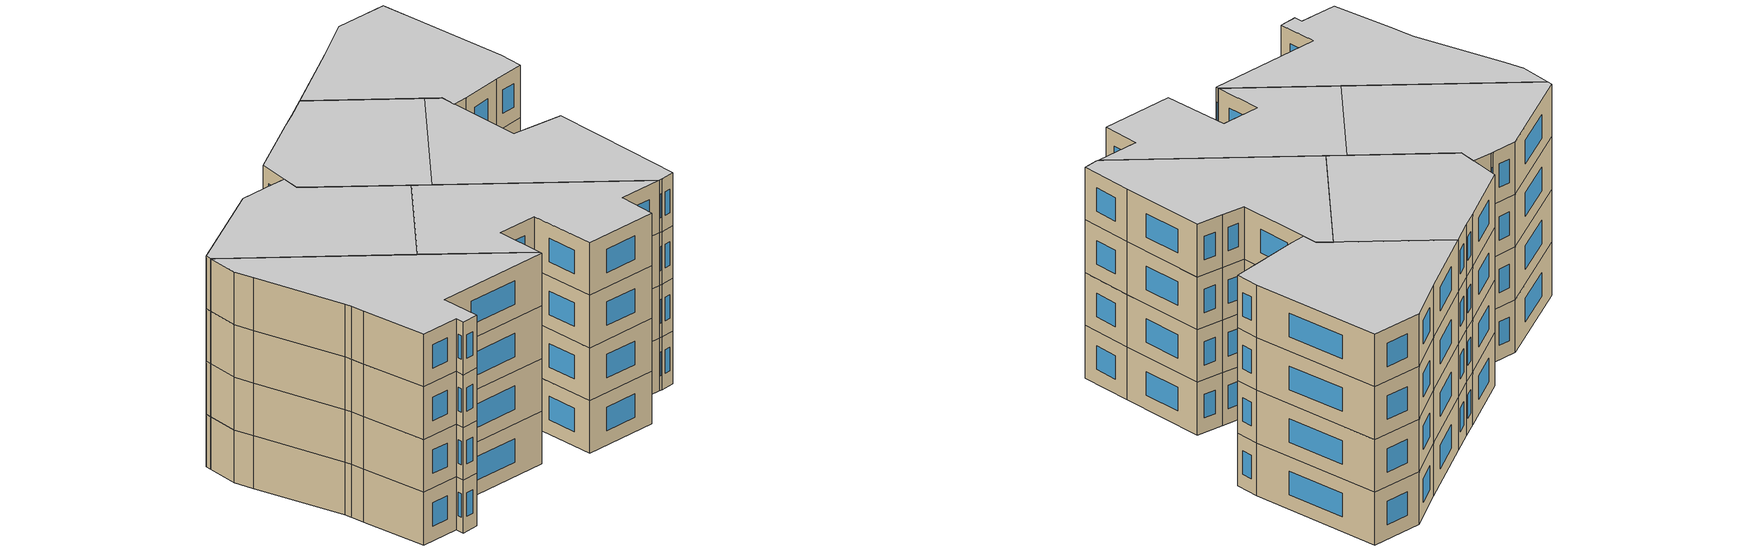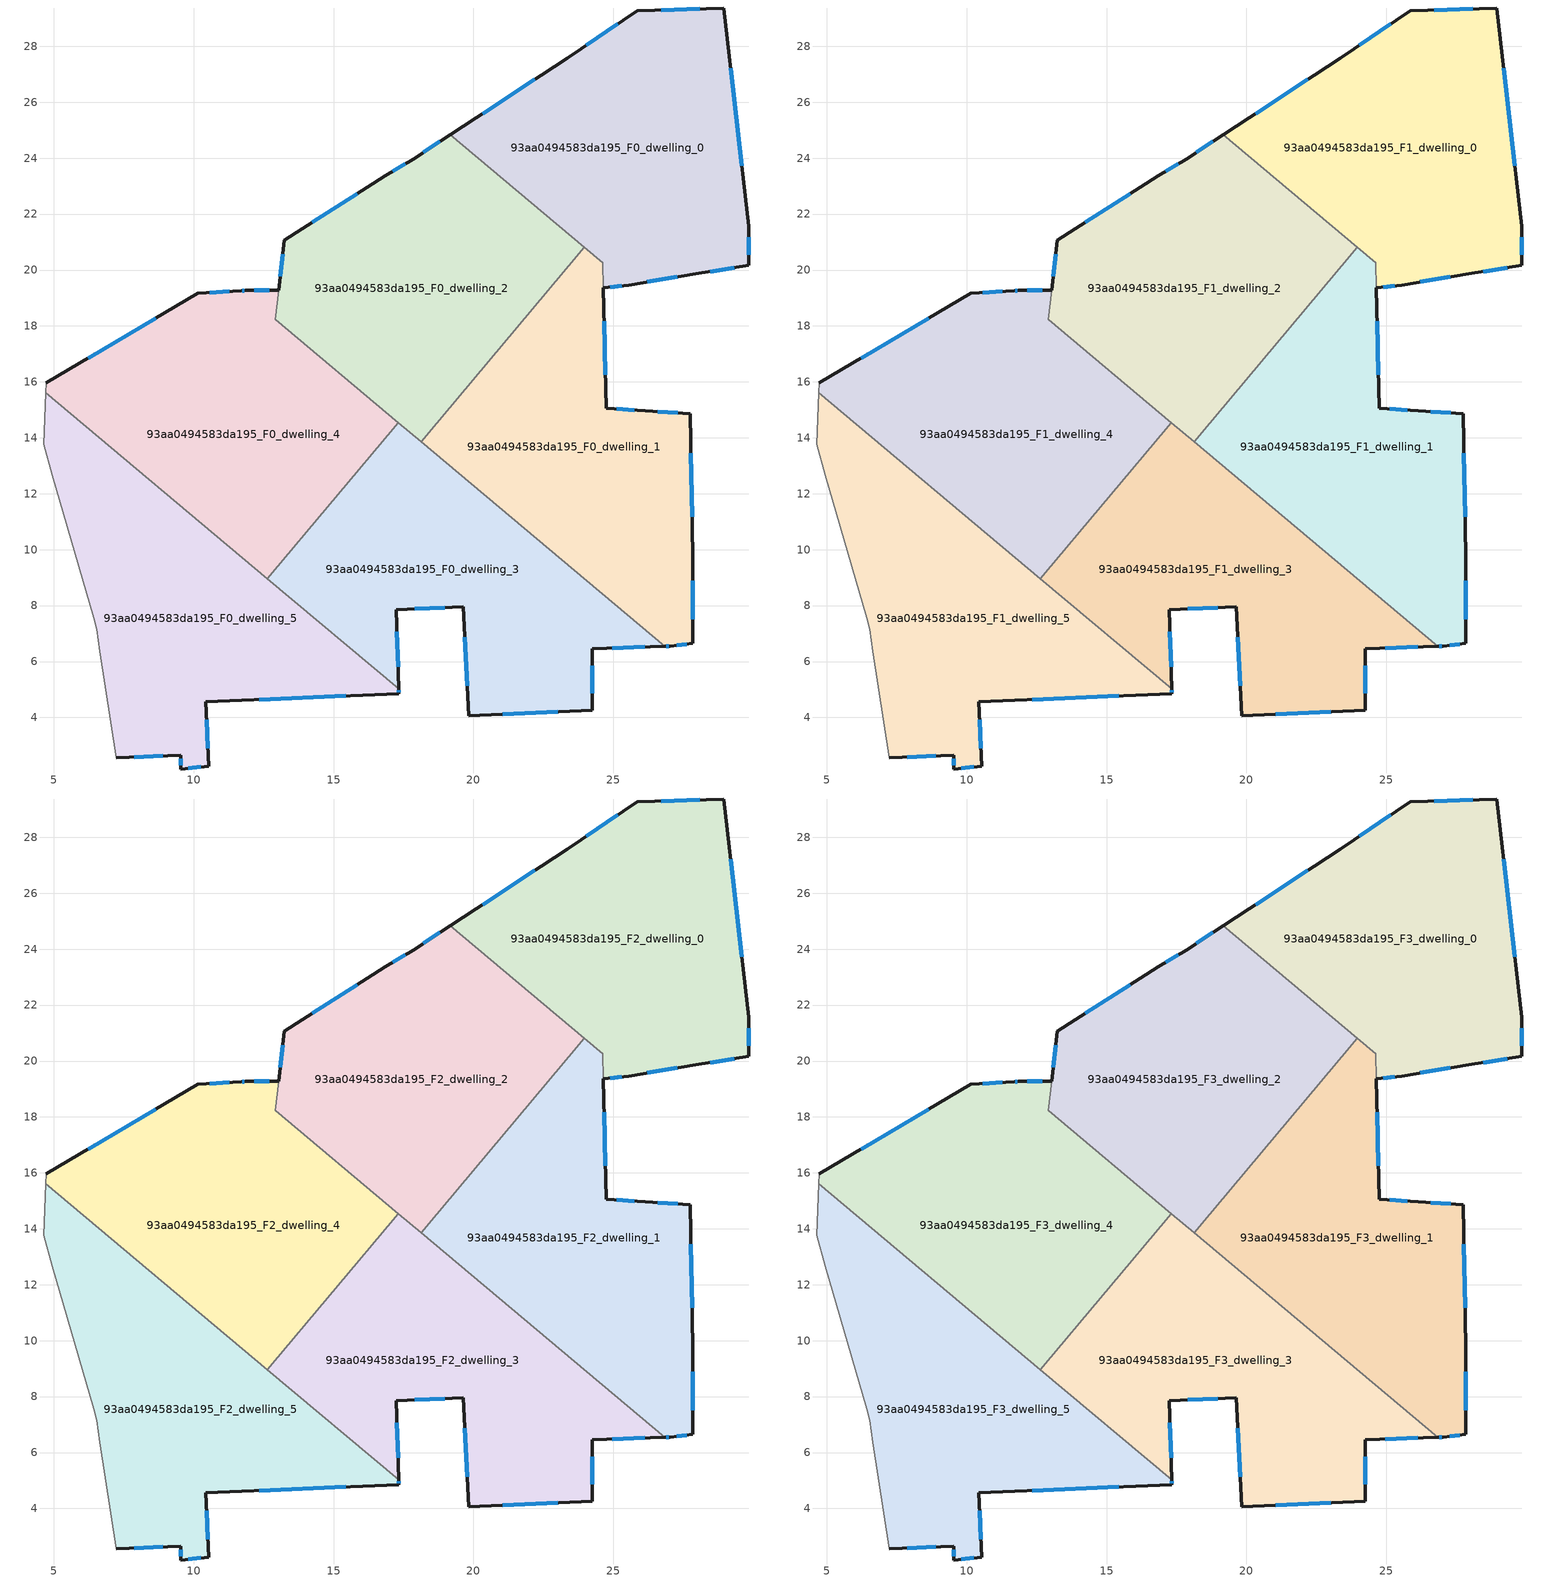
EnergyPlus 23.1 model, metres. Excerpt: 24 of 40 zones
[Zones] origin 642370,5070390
93aa0494583da195_F0_dwelling_0
 floor ground (EU_floor_Construction): 28.95,29.37 29.85,21.56 29.85,20.16 27.95,19.86 25.55,19.46 24.65,19.36 24.63,20.25 19.17,24.84 23.35,27.57 25.85,29.27 z0
 wall outside (EU_wall_Construction): 24.65,19.36 25.55,19.46 27.95,19.86 29.85,20.16 29.85,21.56 28.95,29.37 25.85,29.27 23.35,27.57 19.17,24.84 z0:3
 wall to 93aa0494583da195_F0_dwelling_1 (EU_wall_Construction): 24.63,20.25 24.65,19.36 / 23.97,20.81 24.62,20.26 z0:3
 wall to 93aa0494583da195_F0_dwelling_2 (EU_wall_Construction): 19.17,24.84 23.97,20.81 z0:3
 window (EU_Window_Construction): 22.19,26.81 20.32,25.59 / 25.16,28.8 24.04,28.04 / 28.09,29.34 26.71,29.3 / 29.6,23.72 29.2,27.21 / 29.85,20.55 29.85,21.18 / 28.48,19.95 29.32,20.08 / 26.21,19.57 27.28,19.75 / 24.9,19.39 25.3,19.44 z0.83:2.17
93aa0494583da195_F0_dwelling_1
 floor ground (EU_floor_Construction): 24.62,20.26 24.74,15.06 26.15,14.96 27.75,14.86 27.85,9.75 27.84,6.65 27.04,6.55 26.84,6.55 18.13,13.86 23.97,20.81 z0
 wall outside (EU_wall_Construction): 26.84,6.55 27.04,6.55 27.84,6.65 27.85,9.75 27.75,14.86 26.15,14.96 24.74,15.06 24.65,19.36 z0:3
 wall to 93aa0494583da195_F0_dwelling_2 (EU_wall_Construction): 23.97,20.81 18.13,13.86 z0:3
 wall to 93aa0494583da195_F0_dwelling_3 (EU_wall_Construction): 18.13,13.86 26.84,6.55 z0:3
 window (EU_Window_Construction): 27.82,11.17 27.77,13.45 / 27.84,7.51 27.85,8.9 / 27.27,6.58 27.62,6.62 / 26.9,6.55 26.99,6.55 / 25.76,14.99 25.13,15.03 / 27.3,14.89 26.59,14.93 / 24.72,16.25 24.67,18.17 z0.83:2.17
93aa0494583da195_F0_dwelling_2
 floor ground (EU_floor_Construction): 23.97,20.81 18.13,13.86 12.93,18.22 13.24,21.07 16.84,23.37 17.84,23.97 19.17,24.84 z0
 wall outside (EU_wall_Construction): 19.17,24.84 17.84,23.97 16.84,23.37 13.24,21.07 13.04,19.27 z0:3
 wall to 93aa0494583da195_F0_dwelling_4 (EU_wall_Construction): 13.04,19.27 12.92,18.23 / 12.93,18.22 17.32,14.54 z0:3
 wall to 93aa0494583da195_F0_dwelling_3 (EU_wall_Construction): 17.31,14.54 18.13,13.85 z0:3
 window (EU_Window_Construction): 13.18,20.57 13.09,19.77 / 15.84,22.73 14.24,21.7 / 17.57,23.8 17.12,23.53 / 18.8,24.6 18.21,24.21 z0.83:2.17
93aa0494583da195_F0_dwelling_3
 floor ground (EU_floor_Construction): 26.84,6.55 24.24,6.45 24.24,4.25 19.84,4.05 19.64,7.96 17.24,7.86 17.33,5.02 12.63,8.96 17.31,14.54 z0
 wall outside (EU_wall_Construction): 17.33,5.02 17.24,7.86 19.64,7.96 19.84,4.05 24.24,4.25 24.24,6.45 26.84,6.55 z0:3
 wall to 93aa0494583da195_F0_dwelling_4 (EU_wall_Construction): 17.31,14.54 12.63,8.96 z0:3
 wall to 93aa0494583da195_F0_dwelling_5 (EU_wall_Construction): 12.63,8.96 17.33,5.02 z0:3
 window (EU_Window_Construction): 24.24,4.86 24.24,5.84 / 21.06,4.11 23.02,4.2 / 19.69,6.88 19.78,5.13 / 17.9,7.88 18.97,7.93 / 17.31,5.8 17.26,7.07 / 24.96,6.48 26.12,6.52 z0.83:2.17
93aa0494583da195_F0_dwelling_4
 floor ground (EU_floor_Construction): 13.04,19.27 12.92,18.23 17.31,14.54 12.63,8.96 4.71,15.61 4.73,15.97 10.14,19.17 11.69,19.26 11.84,19.27 z0
 wall outside (EU_wall_Construction): 13.04,19.27 11.84,19.27 11.69,19.26 10.14,19.17 4.73,15.97 z0:3
 wall adiabatic (EU_wall_Construction): 4.73,15.97 4.71,15.61 z0:3
 wall to 93aa0494583da195_F0_dwelling_5 (EU_wall_Construction): 4.71,15.61 12.63,8.96 z0:3
 window (EU_Window_Construction): 12.71,19.27 12.17,19.27 / 8.64,18.28 6.23,16.85 / 11.26,19.23 10.57,19.19 / 11.8,19.26 11.73,19.26 z0.83:2.17
93aa0494583da195_F0_dwelling_5
 floor ground (EU_floor_Construction): 17.33,5.02 17.34,4.85 10.43,4.56 10.53,2.25 9.53,2.16 9.53,2.66 7.23,2.56 6.63,6.36 6.53,7.16 6.43,7.56 4.93,12.66 4.63,13.76 4.71,15.61 z0
 wall outside (EU_wall_Construction): 7.23,2.56 9.53,2.66 9.53,2.16 10.53,2.25 10.43,4.56 17.34,4.85 17.33,5.02 z0:3
 wall adiabatic (EU_wall_Construction): 4.71,15.61 4.63,13.76 4.93,12.66 6.43,7.56 6.53,7.16 6.63,6.36 7.23,2.56 z0:3
 window (EU_Window_Construction): 17.34,4.9 17.33,4.97 / 12.34,4.64 15.43,4.77 / 10.5,2.89 10.46,3.92 / 9.81,2.18 10.25,2.23 / 9.53,2.52 9.53,2.29 / 7.87,2.58 8.89,2.63 z0.83:2.17
93aa0494583da195_F1_dwelling_0
 floor to 93aa0494583da195_F0_dwelling_0 (EU_floor_Construction): 28.95,29.37 29.85,21.56 29.85,20.16 27.95,19.86 25.55,19.46 24.65,19.36 24.63,20.25 19.17,24.84 23.35,27.57 25.85,29.27 z3
 wall outside (EU_wall_Construction): 24.65,19.36 25.55,19.46 27.95,19.86 29.85,20.16 29.85,21.56 28.95,29.37 25.85,29.27 23.35,27.57 19.17,24.84 z3:6
 wall to 93aa0494583da195_F1_dwelling_1 (EU_wall_Construction): 24.63,20.25 24.65,19.36 / 23.97,20.81 24.62,20.26 z3:6
 wall to 93aa0494583da195_F1_dwelling_2 (EU_wall_Construction): 19.17,24.84 23.97,20.81 z3:6
 window (EU_Window_Construction): 22.19,26.81 20.32,25.59 / 25.16,28.8 24.04,28.04 / 28.09,29.34 26.71,29.3 / 29.6,23.72 29.2,27.21 / 29.85,20.55 29.85,21.18 / 28.48,19.95 29.32,20.08 / 26.21,19.57 27.28,19.75 / 24.9,19.39 25.3,19.44 z3.83:5.17
93aa0494583da195_F1_dwelling_1
 floor to 93aa0494583da195_F0_dwelling_1 (EU_floor_Construction): 24.62,20.26 24.74,15.06 26.15,14.96 27.75,14.86 27.85,9.75 27.84,6.65 27.04,6.55 26.84,6.55 18.13,13.86 23.97,20.81 z3
 wall outside (EU_wall_Construction): 26.84,6.55 27.04,6.55 27.84,6.65 27.85,9.75 27.75,14.86 26.15,14.96 24.74,15.06 24.65,19.36 z3:6
 wall to 93aa0494583da195_F1_dwelling_2 (EU_wall_Construction): 23.97,20.81 18.13,13.86 z3:6
 wall to 93aa0494583da195_F1_dwelling_3 (EU_wall_Construction): 18.13,13.86 26.84,6.55 z3:6
 window (EU_Window_Construction): 27.82,11.17 27.77,13.45 / 27.84,7.51 27.85,8.9 / 27.27,6.58 27.62,6.62 / 26.9,6.55 26.99,6.55 / 25.76,14.99 25.13,15.03 / 27.3,14.89 26.59,14.93 / 24.72,16.25 24.67,18.17 z3.83:5.17
93aa0494583da195_F1_dwelling_2
 floor to 93aa0494583da195_F0_dwelling_2 (EU_floor_Construction): 23.97,20.81 18.13,13.86 12.92,18.23 13.24,21.07 16.84,23.37 17.84,23.97 19.17,24.84 z3
 wall outside (EU_wall_Construction): 19.17,24.84 17.84,23.97 16.84,23.37 13.24,21.07 13.04,19.27 z3:6
 wall to 93aa0494583da195_F1_dwelling_4 (EU_wall_Construction): 13.04,19.27 12.92,18.23 / 12.93,18.22 17.32,14.54 z3:6
 wall to 93aa0494583da195_F1_dwelling_3 (EU_wall_Construction): 17.31,14.54 18.13,13.85 z3:6
 window (EU_Window_Construction): 13.18,20.57 13.09,19.77 / 15.84,22.73 14.24,21.7 / 17.57,23.8 17.12,23.53 / 18.8,24.6 18.21,24.21 z3.83:5.17
93aa0494583da195_F1_dwelling_3
 floor to 93aa0494583da195_F0_dwelling_3 (EU_floor_Construction): 26.84,6.55 24.24,6.45 24.24,4.25 19.84,4.05 19.64,7.96 17.24,7.86 17.33,5.02 12.63,8.96 17.31,14.54 z3
 wall outside (EU_wall_Construction): 17.33,5.02 17.24,7.86 19.64,7.96 19.84,4.05 24.24,4.25 24.24,6.45 26.84,6.55 z3:6
 wall to 93aa0494583da195_F1_dwelling_4 (EU_wall_Construction): 17.31,14.54 12.63,8.96 z3:6
 wall to 93aa0494583da195_F1_dwelling_5 (EU_wall_Construction): 12.63,8.96 17.33,5.02 z3:6
 window (EU_Window_Construction): 24.24,4.86 24.24,5.84 / 21.06,4.11 23.02,4.2 / 19.69,6.88 19.78,5.13 / 17.9,7.88 18.97,7.93 / 17.31,5.8 17.26,7.07 / 24.96,6.48 26.12,6.52 z3.83:5.17
93aa0494583da195_F1_dwelling_4
 floor to 93aa0494583da195_F0_dwelling_4 (EU_floor_Construction): 13.04,19.27 12.92,18.23 17.31,14.54 12.63,8.96 4.71,15.61 4.73,15.97 10.14,19.17 11.69,19.26 11.84,19.27 z3
 wall outside (EU_wall_Construction): 13.04,19.27 11.84,19.27 11.69,19.26 10.14,19.17 4.73,15.97 z3:6
 wall adiabatic (EU_wall_Construction): 4.73,15.97 4.71,15.61 z3:6
 wall to 93aa0494583da195_F1_dwelling_5 (EU_wall_Construction): 4.71,15.61 12.63,8.96 z3:6
 window (EU_Window_Construction): 12.71,19.27 12.17,19.27 / 8.64,18.28 6.23,16.85 / 11.26,19.23 10.57,19.19 / 11.8,19.26 11.73,19.26 z3.83:5.17
93aa0494583da195_F1_dwelling_5
 floor to 93aa0494583da195_F0_dwelling_5 (EU_floor_Construction): 17.33,5.02 17.34,4.85 10.43,4.56 10.53,2.25 9.53,2.16 9.53,2.66 7.23,2.56 6.63,6.36 6.53,7.16 6.43,7.56 4.93,12.66 4.63,13.76 4.71,15.61 z3
 wall outside (EU_wall_Construction): 7.23,2.56 9.53,2.66 9.53,2.16 10.53,2.25 10.43,4.56 17.34,4.85 17.33,5.02 z3:6
 wall adiabatic (EU_wall_Construction): 4.71,15.61 4.63,13.76 4.93,12.66 6.43,7.56 6.53,7.16 6.63,6.36 7.23,2.56 z3:6
 window (EU_Window_Construction): 17.34,4.9 17.33,4.97 / 12.34,4.64 15.43,4.77 / 10.5,2.89 10.46,3.92 / 9.81,2.18 10.25,2.23 / 9.53,2.52 9.53,2.29 / 7.87,2.58 8.89,2.63 z3.83:5.17
93aa0494583da195_F2_dwelling_0
 floor to 93aa0494583da195_F1_dwelling_0 (EU_floor_Construction): 28.95,29.37 29.85,21.56 29.85,20.16 27.95,19.86 25.55,19.46 24.65,19.36 24.63,20.25 19.17,24.84 23.35,27.57 25.85,29.27 z6
 wall outside (EU_wall_Construction): 24.65,19.36 25.55,19.46 27.95,19.86 29.85,20.16 29.85,21.56 28.95,29.37 25.85,29.27 23.35,27.57 19.17,24.84 z6:9
 wall to 93aa0494583da195_F2_dwelling_1 (EU_wall_Construction): 24.63,20.25 24.65,19.36 / 23.97,20.81 24.62,20.26 z6:9
 wall to 93aa0494583da195_F2_dwelling_2 (EU_wall_Construction): 19.17,24.84 23.97,20.81 z6:9
 window (EU_Window_Construction): 22.19,26.81 20.32,25.59 / 25.16,28.8 24.04,28.04 / 28.09,29.34 26.71,29.3 / 29.6,23.72 29.2,27.21 / 29.85,20.55 29.85,21.18 / 28.48,19.95 29.32,20.08 / 26.21,19.57 27.28,19.75 / 24.9,19.39 25.3,19.44 z6.83:8.17
93aa0494583da195_F2_dwelling_1
 floor to 93aa0494583da195_F1_dwelling_1 (EU_floor_Construction): 24.62,20.26 24.74,15.06 26.15,14.96 27.75,14.86 27.85,9.75 27.84,6.65 27.04,6.55 26.84,6.55 18.13,13.86 23.97,20.81 z6
 wall outside (EU_wall_Construction): 26.84,6.55 27.04,6.55 27.84,6.65 27.85,9.75 27.75,14.86 26.15,14.96 24.74,15.06 24.65,19.36 z6:9
 wall to 93aa0494583da195_F2_dwelling_2 (EU_wall_Construction): 23.97,20.81 18.13,13.86 z6:9
 wall to 93aa0494583da195_F2_dwelling_3 (EU_wall_Construction): 18.13,13.86 26.84,6.55 z6:9
 window (EU_Window_Construction): 27.82,11.17 27.77,13.45 / 27.84,7.51 27.85,8.9 / 27.27,6.58 27.62,6.62 / 26.9,6.55 26.99,6.55 / 25.76,14.99 25.13,15.03 / 27.3,14.89 26.59,14.93 / 24.72,16.25 24.67,18.17 z6.83:8.17
93aa0494583da195_F2_dwelling_2
 floor to 93aa0494583da195_F1_dwelling_2 (EU_floor_Construction): 23.97,20.81 18.13,13.86 12.92,18.23 13.24,21.07 16.84,23.37 17.84,23.97 19.17,24.84 z6
 wall outside (EU_wall_Construction): 19.17,24.84 17.84,23.97 16.84,23.37 13.24,21.07 13.04,19.27 z6:9
 wall to 93aa0494583da195_F2_dwelling_4 (EU_wall_Construction): 13.04,19.27 12.92,18.23 / 12.93,18.22 17.32,14.54 z6:9
 wall to 93aa0494583da195_F2_dwelling_3 (EU_wall_Construction): 17.31,14.54 18.13,13.85 z6:9
 window (EU_Window_Construction): 13.18,20.57 13.09,19.77 / 15.84,22.73 14.24,21.7 / 17.57,23.8 17.12,23.53 / 18.8,24.6 18.21,24.21 z6.83:8.17
93aa0494583da195_F2_dwelling_3
 floor to 93aa0494583da195_F1_dwelling_3 (EU_floor_Construction): 26.84,6.55 24.24,6.45 24.24,4.25 19.84,4.05 19.64,7.96 17.24,7.86 17.33,5.02 12.63,8.96 17.31,14.54 z6
 wall outside (EU_wall_Construction): 17.33,5.02 17.24,7.86 19.64,7.96 19.84,4.05 24.24,4.25 24.24,6.45 26.84,6.55 z6:9
 wall to 93aa0494583da195_F2_dwelling_4 (EU_wall_Construction): 17.31,14.54 12.63,8.96 z6:9
 wall to 93aa0494583da195_F2_dwelling_5 (EU_wall_Construction): 12.63,8.96 17.33,5.02 z6:9
 window (EU_Window_Construction): 24.24,4.86 24.24,5.84 / 21.06,4.11 23.02,4.2 / 19.69,6.88 19.78,5.13 / 17.9,7.88 18.97,7.93 / 17.31,5.8 17.26,7.07 / 24.96,6.48 26.12,6.52 z6.83:8.17
93aa0494583da195_F2_dwelling_4
 floor to 93aa0494583da195_F1_dwelling_4 (EU_floor_Construction): 13.04,19.27 12.92,18.23 17.31,14.54 12.63,8.96 4.71,15.61 4.73,15.97 10.14,19.17 11.69,19.26 11.84,19.27 z6
 wall outside (EU_wall_Construction): 13.04,19.27 11.84,19.27 11.69,19.26 10.14,19.17 4.73,15.97 z6:9
 wall adiabatic (EU_wall_Construction): 4.73,15.97 4.71,15.61 z6:9
 wall to 93aa0494583da195_F2_dwelling_5 (EU_wall_Construction): 4.71,15.61 12.63,8.96 z6:9
 window (EU_Window_Construction): 12.71,19.27 12.17,19.27 / 8.64,18.28 6.23,16.85 / 11.26,19.23 10.57,19.19 / 11.8,19.26 11.73,19.26 z6.83:8.17
93aa0494583da195_F2_dwelling_5
 floor to 93aa0494583da195_F1_dwelling_5 (EU_floor_Construction): 17.33,5.02 17.34,4.85 10.43,4.56 10.53,2.25 9.53,2.16 9.53,2.66 7.23,2.56 6.63,6.36 6.53,7.16 6.43,7.56 4.93,12.66 4.63,13.76 4.71,15.61 z6
 wall outside (EU_wall_Construction): 7.23,2.56 9.53,2.66 9.53,2.16 10.53,2.25 10.43,4.56 17.34,4.85 17.33,5.02 z6:9
 wall adiabatic (EU_wall_Construction): 4.71,15.61 4.63,13.76 4.93,12.66 6.43,7.56 6.53,7.16 6.63,6.36 7.23,2.56 z6:9
 window (EU_Window_Construction): 17.34,4.9 17.33,4.97 / 12.34,4.64 15.43,4.77 / 10.5,2.89 10.46,3.92 / 9.81,2.18 10.25,2.23 / 9.53,2.52 9.53,2.29 / 7.87,2.58 8.89,2.63 z6.83:8.17
93aa0494583da195_F3_dwelling_0
 floor to 93aa0494583da195_F2_dwelling_0 (EU_floor_Construction): 28.95,29.37 29.85,21.56 29.85,20.16 27.95,19.86 25.55,19.46 24.65,19.36 24.63,20.25 19.17,24.84 23.35,27.57 25.85,29.27 z9
 wall outside (EU_wall_Construction): 24.65,19.36 25.55,19.46 27.95,19.86 29.85,20.16 29.85,21.56 28.95,29.37 25.85,29.27 23.35,27.57 19.17,24.84 z9:12
 wall to 93aa0494583da195_F3_dwelling_1 (EU_wall_Construction): 24.63,20.25 24.65,19.36 / 23.97,20.81 24.62,20.26 z9:12
 wall to 93aa0494583da195_F3_dwelling_2 (EU_wall_Construction): 19.17,24.84 23.97,20.81 z9:12
 window (EU_Window_Construction): 22.19,26.81 20.32,25.59 / 25.16,28.8 24.04,28.04 / 28.09,29.34 26.71,29.3 / 29.6,23.72 29.2,27.21 / 29.85,20.55 29.85,21.18 / 28.48,19.95 29.32,20.08 / 26.21,19.57 27.28,19.75 / 24.9,19.39 25.3,19.44 z9.83:11.17
 ceiling to 93aa0494583da195_F4_dwelling_0 (EU_floor_Construction): 29.85,20.16 29.85,21.56 28.95,29.37 25.85,29.27 23.35,27.57 19.17,24.84 24.63,20.25 24.65,19.36 25.55,19.46 27.95,19.86 z12
93aa0494583da195_F3_dwelling_1
 floor to 93aa0494583da195_F2_dwelling_1 (EU_floor_Construction): 24.62,20.26 24.74,15.06 26.15,14.96 27.75,14.86 27.85,9.75 27.84,6.65 27.04,6.55 26.84,6.55 18.13,13.86 23.97,20.81 z9
 wall outside (EU_wall_Construction): 26.84,6.55 27.04,6.55 27.84,6.65 27.85,9.75 27.75,14.86 26.15,14.96 24.74,15.06 24.65,19.36 z9:12
 wall to 93aa0494583da195_F3_dwelling_2 (EU_wall_Construction): 23.97,20.81 18.13,13.86 z9:12
 wall to 93aa0494583da195_F3_dwelling_3 (EU_wall_Construction): 18.13,13.86 26.84,6.55 z9:12
 window (EU_Window_Construction): 27.82,11.17 27.77,13.45 / 27.84,7.51 27.85,8.9 / 27.27,6.58 27.62,6.62 / 26.9,6.55 26.99,6.55 / 25.76,14.99 25.13,15.03 / 27.3,14.89 26.59,14.93 / 24.72,16.25 24.67,18.17 z9.83:11.17
 ceiling to 93aa0494583da195_F4_dwelling_1 (EU_floor_Construction): 27.84,6.65 27.85,9.75 27.75,14.86 26.15,14.96 24.74,15.06 24.62,20.26 23.97,20.81 18.13,13.86 26.84,6.55 27.04,6.55 z12
93aa0494583da195_F3_dwelling_2
 floor to 93aa0494583da195_F2_dwelling_2 (EU_floor_Construction): 23.97,20.81 18.13,13.86 12.92,18.23 13.24,21.07 16.84,23.37 17.84,23.97 19.17,24.84 z9
 wall outside (EU_wall_Construction): 19.17,24.84 17.84,23.97 16.84,23.37 13.24,21.07 13.04,19.27 z9:12
 wall to 93aa0494583da195_F3_dwelling_4 (EU_wall_Construction): 13.04,19.27 12.92,18.23 / 12.93,18.22 17.32,14.54 z9:12
 wall to 93aa0494583da195_F3_dwelling_3 (EU_wall_Construction): 17.31,14.54 18.13,13.85 z9:12
 window (EU_Window_Construction): 13.18,20.57 13.09,19.77 / 15.84,22.73 14.24,21.7 / 17.57,23.8 17.12,23.53 / 18.8,24.6 18.21,24.21 z9.83:11.17
 ceiling to 93aa0494583da195_F4_dwelling_2 (EU_floor_Construction): 18.13,13.86 23.97,20.81 19.17,24.84 17.84,23.97 16.84,23.37 13.24,21.07 12.92,18.23 z12
93aa0494583da195_F3_dwelling_3
 floor to 93aa0494583da195_F2_dwelling_3 (EU_floor_Construction): 26.84,6.55 24.24,6.45 24.24,4.25 19.84,4.05 19.64,7.96 17.24,7.86 17.33,5.02 12.63,8.96 17.31,14.54 z9
 wall outside (EU_wall_Construction): 17.33,5.02 17.24,7.86 19.64,7.96 19.84,4.05 24.24,4.25 24.24,6.45 26.84,6.55 z9:12
 wall to 93aa0494583da195_F3_dwelling_4 (EU_wall_Construction): 17.31,14.54 12.63,8.96 z9:12
 wall to 93aa0494583da195_F3_dwelling_5 (EU_wall_Construction): 12.63,8.96 17.33,5.02 z9:12
 window (EU_Window_Construction): 24.24,4.86 24.24,5.84 / 21.06,4.11 23.02,4.2 / 19.69,6.88 19.78,5.13 / 17.9,7.88 18.97,7.93 / 17.31,5.8 17.26,7.07 / 24.96,6.48 26.12,6.52 z9.83:11.17
 ceiling to 93aa0494583da195_F4_dwelling_3 (EU_floor_Construction): 26.84,6.55 17.31,14.54 12.63,8.96 17.33,5.02 17.24,7.86 19.64,7.96 19.84,4.05 24.24,4.25 24.24,6.45 z12
93aa0494583da195_F3_dwelling_4
 floor to 93aa0494583da195_F2_dwelling_4 (EU_floor_Construction): 13.04,19.27 12.92,18.23 17.31,14.54 12.63,8.96 4.71,15.61 4.73,15.97 10.14,19.17 11.69,19.26 11.84,19.27 z9
 wall outside (EU_wall_Construction): 13.04,19.27 11.84,19.27 11.69,19.26 10.14,19.17 4.73,15.97 z9:12
 wall adiabatic (EU_wall_Construction): 4.73,15.97 4.71,15.61 z9:12
 wall to 93aa0494583da195_F3_dwelling_5 (EU_wall_Construction): 4.71,15.61 12.63,8.96 z9:12
 window (EU_Window_Construction): 12.71,19.27 12.17,19.27 / 8.64,18.28 6.23,16.85 / 11.26,19.23 10.57,19.19 / 11.8,19.26 11.73,19.26 z9.83:11.17
 ceiling to 93aa0494583da195_F4_dwelling_4 (EU_floor_Construction): 12.63,8.96 17.31,14.54 12.92,18.23 13.04,19.27 11.84,19.27 11.69,19.26 10.14,19.17 4.73,15.97 4.71,15.61 z12
93aa0494583da195_F3_dwelling_5
 floor to 93aa0494583da195_F2_dwelling_5 (EU_floor_Construction): 17.33,5.02 17.34,4.85 10.43,4.56 10.53,2.25 9.53,2.16 9.53,2.66 7.23,2.56 6.63,6.36 6.53,7.16 6.43,7.56 4.93,12.66 4.63,13.76 4.71,15.61 z9
 wall outside (EU_wall_Construction): 7.23,2.56 9.53,2.66 9.53,2.16 10.53,2.25 10.43,4.56 17.34,4.85 17.33,5.02 z9:12
 wall adiabatic (EU_wall_Construction): 4.71,15.61 4.63,13.76 4.93,12.66 6.43,7.56 6.53,7.16 6.63,6.36 7.23,2.56 z9:12
 window (EU_Window_Construction): 17.34,4.9 17.33,4.97 / 12.34,4.64 15.43,4.77 / 10.5,2.89 10.46,3.92 / 9.81,2.18 10.25,2.23 / 9.53,2.52 9.53,2.29 / 7.87,2.58 8.89,2.63 z9.83:11.17
 ceiling to 93aa0494583da195_F4_dwelling_5 (EU_floor_Construction): 17.34,4.85 17.33,5.02 4.71,15.61 4.63,13.76 4.93,12.66 6.43,7.56 6.53,7.16 6.63,6.36 7.23,2.56 9.53,2.66 9.53,2.16 10.53,2.25 10.43,4.56 z12
[Building]
EU S2 Campaign: North Axis=0; Terrain=City; Solar Distribution=FullExterior
[Site:Location]
Lyon-Bron: Latitude=45.75; Longitude=5; Time Zone=1; Elevation=198
[SizingPeriod:WeatherFileDays]
AnnualSizingPeriod: Begin Month=1; Begin Day of Month=1; End Month=12; End Day of Month=31; Day of Week for Start Day=Monday; Use Weather File Daylight Saving Period=No; Use Weather File Rain and Snow Indicators=No
[MATERIAL]
EU_InternalMass_Material: Roughness=MediumRough; Thickness=0.1; Conductivity=1; Density=1800; Specific Heat=900; Thermal Absorptance=0.9; Solar Absorptance=0.7; Visible Absorptance=0.7
[MATERIAL:NOMASS] Roughness=MediumRough; Thermal Absorptance=0.9; Solar Absorptance=0.7; Visible Absorptance=0.7
Name | Thermal Resistance
EU_wall_NoMass | 1.97775
EU_floor_NoMass | 1.84812
[WINDOWMATERIAL:SIMPLEGLAZINGSYSTEM]
EU_Window_SimpleGlazing: UFactor=3.27502; Solar Heat Gain Coefficient=0.76; Visible Transmittance=0.76
[CONSTRUCTION]
EU_wall_Construction: EU_wall_NoMass
EU_floor_Construction: EU_floor_NoMass
EU_Window_Construction: EU_Window_SimpleGlazing
EU_InternalMass_Construction: EU_InternalMass_Material
[ZONE] Type=1; Multiplier=1; Ceiling Height=autocalculate; Floor Area=autocalculate; Part of Total Floor Area=Yes
Name | Volume
93aa0494583da195_F0_dwelling_0; 93aa0494583da195_F1_dwelling_0; 93aa0494583da195_F2_dwelling_0; 93aa0494583da195_F3_dwelling_0 | 204.727
93aa0494583da195_F0_dwelling_1; 93aa0494583da195_F1_dwelling_1; 93aa0494583da195_F2_dwelling_1; 93aa0494583da195_F3_dwelling_1 | 202.219
93aa0494583da195_F0_dwelling_2 | 201.375
93aa0494583da195_F1_dwelling_2; 93aa0494583da195_F2_dwelling_2; 93aa0494583da195_F3_dwelling_2 | 201.396
93aa0494583da195_F0_dwelling_3; 93aa0494583da195_F1_dwelling_3; 93aa0494583da195_F2_dwelling_3; 93aa0494583da195_F3_dwelling_3 | 203.503
93aa0494583da195_F0_dwelling_4; 93aa0494583da195_F1_dwelling_4; 93aa0494583da195_F2_dwelling_4; 93aa0494583da195_F3_dwelling_4 | 205.593
93aa0494583da195_F0_dwelling_5; 93aa0494583da195_F1_dwelling_5; 93aa0494583da195_F2_dwelling_5; 93aa0494583da195_F3_dwelling_5 | 203.517
[INTERNALMASS] Construction=EU_InternalMass_Construction
Name | Zone or ZoneList | Surface Area
93aa0494583da195_F0_dwelling_0_EU_InternalMass | 93aa0494583da195_F0_dwelling_0 | 68.2427
93aa0494583da195_F0_dwelling_1_EU_InternalMass | 93aa0494583da195_F0_dwelling_1 | 67.4147
93aa0494583da195_F0_dwelling_2_EU_InternalMass | 93aa0494583da195_F0_dwelling_2 | 67.1302
93aa0494583da195_F0_dwelling_3_EU_InternalMass | 93aa0494583da195_F0_dwelling_3 | 67.8348
93aa0494583da195_F0_dwelling_4_EU_InternalMass | 93aa0494583da195_F0_dwelling_4 | 68.5321
93aa0494583da195_F0_dwelling_5_EU_InternalMass | 93aa0494583da195_F0_dwelling_5 | 67.8384
93aa0494583da195_F1_dwelling_0_EU_InternalMass | 93aa0494583da195_F1_dwelling_0 | 68.2427
93aa0494583da195_F1_dwelling_1_EU_InternalMass | 93aa0494583da195_F1_dwelling_1 | 67.4147
93aa0494583da195_F1_dwelling_2_EU_InternalMass | 93aa0494583da195_F1_dwelling_2 | 67.1302
93aa0494583da195_F1_dwelling_3_EU_InternalMass | 93aa0494583da195_F1_dwelling_3 | 67.8348
93aa0494583da195_F1_dwelling_4_EU_InternalMass | 93aa0494583da195_F1_dwelling_4 | 68.5321
93aa0494583da195_F1_dwelling_5_EU_InternalMass | 93aa0494583da195_F1_dwelling_5 | 67.8384
93aa0494583da195_F2_dwelling_0_EU_InternalMass | 93aa0494583da195_F2_dwelling_0 | 68.2427
93aa0494583da195_F2_dwelling_1_EU_InternalMass | 93aa0494583da195_F2_dwelling_1 | 67.4147
93aa0494583da195_F2_dwelling_2_EU_InternalMass | 93aa0494583da195_F2_dwelling_2 | 67.1302
93aa0494583da195_F2_dwelling_3_EU_InternalMass | 93aa0494583da195_F2_dwelling_3 | 67.8348
93aa0494583da195_F2_dwelling_4_EU_InternalMass | 93aa0494583da195_F2_dwelling_4 | 68.5321
93aa0494583da195_F2_dwelling_5_EU_InternalMass | 93aa0494583da195_F2_dwelling_5 | 67.8384
93aa0494583da195_F3_dwelling_0_EU_InternalMass | 93aa0494583da195_F3_dwelling_0 | 68.2427
93aa0494583da195_F3_dwelling_1_EU_InternalMass | 93aa0494583da195_F3_dwelling_1 | 67.4147
93aa0494583da195_F3_dwelling_2_EU_InternalMass | 93aa0494583da195_F3_dwelling_2 | 67.1302
93aa0494583da195_F3_dwelling_3_EU_InternalMass | 93aa0494583da195_F3_dwelling_3 | 67.8348
93aa0494583da195_F3_dwelling_4_EU_InternalMass | 93aa0494583da195_F3_dwelling_4 | 68.5321
93aa0494583da195_F3_dwelling_5_EU_InternalMass | 93aa0494583da195_F3_dwelling_5 | 67.8384
[OTHEREQUIPMENT] Fuel Type=Electricity; Design Level Calculation Method=Watts/Area; Power per Zone Floor Area=1; Fraction Latent=0; Fraction Radiant=0; Fraction Lost=0; Carbon Dioxide Generation Rate=0; EndUse Subcategory=EU_Step8_InternalGains
Name | Zone or ZoneList or Space or SpaceList | Schedule
EU_Step8_InternalGain_93aa0494583da195_F0_dwelling_0_f000 | 93aa0494583da195_F0_dwelling_0 | EU_Step8_GainSchedule_93aa0494583da195_F0_dwelling_0_f000
EU_Step8_InternalGain_93aa0494583da195_F0_dwelling_1_f000 | 93aa0494583da195_F0_dwelling_1 | EU_Step8_GainSchedule_93aa0494583da195_F0_dwelling_1_f000
EU_Step8_InternalGain_93aa0494583da195_F0_dwelling_2_f000 | 93aa0494583da195_F0_dwelling_2 | EU_Step8_GainSchedule_93aa0494583da195_F0_dwelling_2_f000
EU_Step8_InternalGain_93aa0494583da195_F0_dwelling_3_f000 | 93aa0494583da195_F0_dwelling_3 | EU_Step8_GainSchedule_93aa0494583da195_F0_dwelling_3_f000
EU_Step8_InternalGain_93aa0494583da195_F0_dwelling_4_f000 | 93aa0494583da195_F0_dwelling_4 | EU_Step8_GainSchedule_93aa0494583da195_F0_dwelling_4_f000
EU_Step8_InternalGain_93aa0494583da195_F0_dwelling_5_f000 | 93aa0494583da195_F0_dwelling_5 | EU_Step8_GainSchedule_93aa0494583da195_F0_dwelling_5_f000
EU_Step8_InternalGain_93aa0494583da195_F1_dwelling_0_f000 | 93aa0494583da195_F1_dwelling_0 | EU_Step8_GainSchedule_93aa0494583da195_F1_dwelling_0_f000
EU_Step8_InternalGain_93aa0494583da195_F1_dwelling_1_f000 | 93aa0494583da195_F1_dwelling_1 | EU_Step8_GainSchedule_93aa0494583da195_F1_dwelling_1_f000
EU_Step8_InternalGain_93aa0494583da195_F1_dwelling_2_f000 | 93aa0494583da195_F1_dwelling_2 | EU_Step8_GainSchedule_93aa0494583da195_F1_dwelling_2_f000
EU_Step8_InternalGain_93aa0494583da195_F1_dwelling_3_f000 | 93aa0494583da195_F1_dwelling_3 | EU_Step8_GainSchedule_93aa0494583da195_F1_dwelling_3_f000
EU_Step8_InternalGain_93aa0494583da195_F1_dwelling_4_f000 | 93aa0494583da195_F1_dwelling_4 | EU_Step8_GainSchedule_93aa0494583da195_F1_dwelling_4_f000
EU_Step8_InternalGain_93aa0494583da195_F1_dwelling_5_f000 | 93aa0494583da195_F1_dwelling_5 | EU_Step8_GainSchedule_93aa0494583da195_F1_dwelling_5_f000
EU_Step8_InternalGain_93aa0494583da195_F2_dwelling_0_f000 | 93aa0494583da195_F2_dwelling_0 | EU_Step8_GainSchedule_93aa0494583da195_F2_dwelling_0_f000
EU_Step8_InternalGain_93aa0494583da195_F2_dwelling_1_f000 | 93aa0494583da195_F2_dwelling_1 | EU_Step8_GainSchedule_93aa0494583da195_F2_dwelling_1_f000
EU_Step8_InternalGain_93aa0494583da195_F2_dwelling_2_f000 | 93aa0494583da195_F2_dwelling_2 | EU_Step8_GainSchedule_93aa0494583da195_F2_dwelling_2_f000
EU_Step8_InternalGain_93aa0494583da195_F2_dwelling_3_f000 | 93aa0494583da195_F2_dwelling_3 | EU_Step8_GainSchedule_93aa0494583da195_F2_dwelling_3_f000
EU_Step8_InternalGain_93aa0494583da195_F2_dwelling_4_f000 | 93aa0494583da195_F2_dwelling_4 | EU_Step8_GainSchedule_93aa0494583da195_F2_dwelling_4_f000
EU_Step8_InternalGain_93aa0494583da195_F2_dwelling_5_f000 | 93aa0494583da195_F2_dwelling_5 | EU_Step8_GainSchedule_93aa0494583da195_F2_dwelling_5_f000
EU_Step8_InternalGain_93aa0494583da195_F3_dwelling_0_f000 | 93aa0494583da195_F3_dwelling_0 | EU_Step8_GainSchedule_93aa0494583da195_F3_dwelling_0_f000
EU_Step8_InternalGain_93aa0494583da195_F3_dwelling_1_f000 | 93aa0494583da195_F3_dwelling_1 | EU_Step8_GainSchedule_93aa0494583da195_F3_dwelling_1_f000
EU_Step8_InternalGain_93aa0494583da195_F3_dwelling_2_f000 | 93aa0494583da195_F3_dwelling_2 | EU_Step8_GainSchedule_93aa0494583da195_F3_dwelling_2_f000
EU_Step8_InternalGain_93aa0494583da195_F3_dwelling_3_f000 | 93aa0494583da195_F3_dwelling_3 | EU_Step8_GainSchedule_93aa0494583da195_F3_dwelling_3_f000
EU_Step8_InternalGain_93aa0494583da195_F3_dwelling_4_f000 | 93aa0494583da195_F3_dwelling_4 | EU_Step8_GainSchedule_93aa0494583da195_F3_dwelling_4_f000
EU_Step8_InternalGain_93aa0494583da195_F3_dwelling_5_f000 | 93aa0494583da195_F3_dwelling_5 | EU_Step8_GainSchedule_93aa0494583da195_F3_dwelling_5_f000
[ZONEVENTILATION:DESIGNFLOWRATE] Schedule=EU_AlwaysOn; Design Flow Rate Calculation Method=AirChanges/Hour; Air Changes per Hour=0.759424; Ventilation Type=Natural; Fan Pressure Rise=0; Fan Total Efficiency=1; Constant Term Coefficient=1; Temperature Term Coefficient=0; Velocity Term Coefficient=0; Velocity Squared Term Coefficient=0; Minimum Indoor Temperature=-100; Maximum Indoor Temperature=100; Delta Temperature=-100; Minimum Outdoor Temperature=-100; Maximum Outdoor Temperature=100; Maximum Wind Speed=40
Name | Zone or ZoneList or Space or SpaceList
EU_ConstantAir_93aa0494583da195_F0_dwelling_0 | 93aa0494583da195_F0_dwelling_0
EU_ConstantAir_93aa0494583da195_F0_dwelling_1 | 93aa0494583da195_F0_dwelling_1
EU_ConstantAir_93aa0494583da195_F0_dwelling_2 | 93aa0494583da195_F0_dwelling_2
EU_ConstantAir_93aa0494583da195_F0_dwelling_3 | 93aa0494583da195_F0_dwelling_3
EU_ConstantAir_93aa0494583da195_F0_dwelling_4 | 93aa0494583da195_F0_dwelling_4
EU_ConstantAir_93aa0494583da195_F0_dwelling_5 | 93aa0494583da195_F0_dwelling_5
EU_ConstantAir_93aa0494583da195_F1_dwelling_0 | 93aa0494583da195_F1_dwelling_0
EU_ConstantAir_93aa0494583da195_F1_dwelling_1 | 93aa0494583da195_F1_dwelling_1
EU_ConstantAir_93aa0494583da195_F1_dwelling_2 | 93aa0494583da195_F1_dwelling_2
EU_ConstantAir_93aa0494583da195_F1_dwelling_3 | 93aa0494583da195_F1_dwelling_3
EU_ConstantAir_93aa0494583da195_F1_dwelling_4 | 93aa0494583da195_F1_dwelling_4
EU_ConstantAir_93aa0494583da195_F1_dwelling_5 | 93aa0494583da195_F1_dwelling_5
EU_ConstantAir_93aa0494583da195_F2_dwelling_0 | 93aa0494583da195_F2_dwelling_0
EU_ConstantAir_93aa0494583da195_F2_dwelling_1 | 93aa0494583da195_F2_dwelling_1
EU_ConstantAir_93aa0494583da195_F2_dwelling_2 | 93aa0494583da195_F2_dwelling_2
EU_ConstantAir_93aa0494583da195_F2_dwelling_3 | 93aa0494583da195_F2_dwelling_3
EU_ConstantAir_93aa0494583da195_F2_dwelling_4 | 93aa0494583da195_F2_dwelling_4
EU_ConstantAir_93aa0494583da195_F2_dwelling_5 | 93aa0494583da195_F2_dwelling_5
EU_ConstantAir_93aa0494583da195_F3_dwelling_0 | 93aa0494583da195_F3_dwelling_0
EU_ConstantAir_93aa0494583da195_F3_dwelling_1 | 93aa0494583da195_F3_dwelling_1
EU_ConstantAir_93aa0494583da195_F3_dwelling_2 | 93aa0494583da195_F3_dwelling_2
EU_ConstantAir_93aa0494583da195_F3_dwelling_3 | 93aa0494583da195_F3_dwelling_3
EU_ConstantAir_93aa0494583da195_F3_dwelling_4 | 93aa0494583da195_F3_dwelling_4
EU_ConstantAir_93aa0494583da195_F3_dwelling_5 | 93aa0494583da195_F3_dwelling_5
[HVACTEMPLATE:THERMOSTAT] Constant Heating Setpoint=20; Constant Cooling Setpoint=50
EU_HeatOnly_93aa0494583da195_F0_dwelling_0; EU_HeatOnly_93aa0494583da195_F0_dwelling_1; EU_HeatOnly_93aa0494583da195_F0_dwelling_2; EU_HeatOnly_93aa0494583da195_F0_dwelling_3; EU_HeatOnly_93aa0494583da195_F0_dwelling_4; EU_HeatOnly_93aa0494583da195_F0_dwelling_5; EU_HeatOnly_93aa0494583da195_F1_dwelling_0; EU_HeatOnly_93aa0494583da195_F1_dwelling_1; EU_HeatOnly_93aa0494583da195_F1_dwelling_2; EU_HeatOnly_93aa0494583da195_F1_dwelling_3; EU_HeatOnly_93aa0494583da195_F1_dwelling_4; EU_HeatOnly_93aa0494583da195_F1_dwelling_5; EU_HeatOnly_93aa0494583da195_F2_dwelling_0; EU_HeatOnly_93aa0494583da195_F2_dwelling_1; EU_HeatOnly_93aa0494583da195_F2_dwelling_2; EU_HeatOnly_93aa0494583da195_F2_dwelling_3; EU_HeatOnly_93aa0494583da195_F2_dwelling_4; EU_HeatOnly_93aa0494583da195_F2_dwelling_5; EU_HeatOnly_93aa0494583da195_F3_dwelling_0; EU_HeatOnly_93aa0494583da195_F3_dwelling_1; EU_HeatOnly_93aa0494583da195_F3_dwelling_2; EU_HeatOnly_93aa0494583da195_F3_dwelling_3; EU_HeatOnly_93aa0494583da195_F3_dwelling_4; EU_HeatOnly_93aa0494583da195_F3_dwelling_5; EU_HeatOnly_93aa0494583da195_F4_dwelling_0; EU_HeatOnly_93aa0494583da195_F4_dwelling_1; EU_HeatOnly_93aa0494583da195_F4_dwelling_2; EU_HeatOnly_93aa0494583da195_F4_dwelling_3; EU_HeatOnly_93aa0494583da195_F4_dwelling_4; EU_HeatOnly_93aa0494583da195_F4_dwelling_5; EU_HeatOnly_93aa0494583da195_F5_dwelling_0; EU_HeatOnly_93aa0494583da195_F5_dwelling_1; EU_HeatOnly_93aa0494583da195_F5_dwelling_2; EU_HeatOnly_93aa0494583da195_F5_dwelling_3; EU_HeatOnly_93aa0494583da195_F5_dwelling_4; EU_HeatOnly_93aa0494583da195_F6_dwelling_0; EU_HeatOnly_93aa0494583da195_F6_dwelling_1; EU_HeatOnly_93aa0494583da195_F6_dwelling_2; EU_HeatOnly_93aa0494583da195_F6_dwelling_3; EU_HeatOnly_93aa0494583da195_F6_dwelling_4
[HVACTEMPLATE:ZONE:IDEALLOADSAIRSYSTEM] System Availability Schedule=EU_AlwaysOn; Maximum Heating Supply Air Temperature=50; Minimum Cooling Supply Air Temperature=13; Maximum Heating Supply Air Humidity Ratio=0.0156; Minimum Cooling Supply Air Humidity Ratio=0.0077; Heating Limit=NoLimit; Cooling Limit=NoLimit; Heating Availability Schedule=EU_AlwaysOn; Cooling Availability Schedule=EU_CoolingOff; Dehumidification Control Type=ConstantSensibleHeatRatio; Cooling Sensible Heat Ratio=0.7; Dehumidification Setpoint=60; Humidification Control Type=None; Humidification Setpoint=30; Outdoor Air Method=None; Outdoor Air Flow Rate per Person=0.00944; Outdoor Air Flow Rate per Zone Floor Area=0; Outdoor Air Flow Rate per Zone=0; Demand Controlled Ventilation Type=None; Outdoor Air Economizer Type=NoEconomizer; Heat Recovery Type=None; Sensible Heat Recovery Effectiveness=0.7; Latent Heat Recovery Effectiveness=0.65
Name | Template Thermostat
93aa0494583da195_F0_dwelling_0 | EU_HeatOnly_93aa0494583da195_F0_dwelling_0
93aa0494583da195_F0_dwelling_1 | EU_HeatOnly_93aa0494583da195_F0_dwelling_1
93aa0494583da195_F0_dwelling_2 | EU_HeatOnly_93aa0494583da195_F0_dwelling_2
93aa0494583da195_F0_dwelling_3 | EU_HeatOnly_93aa0494583da195_F0_dwelling_3
93aa0494583da195_F0_dwelling_4 | EU_HeatOnly_93aa0494583da195_F0_dwelling_4
93aa0494583da195_F0_dwelling_5 | EU_HeatOnly_93aa0494583da195_F0_dwelling_5
93aa0494583da195_F1_dwelling_0 | EU_HeatOnly_93aa0494583da195_F1_dwelling_0
93aa0494583da195_F1_dwelling_1 | EU_HeatOnly_93aa0494583da195_F1_dwelling_1
93aa0494583da195_F1_dwelling_2 | EU_HeatOnly_93aa0494583da195_F1_dwelling_2
93aa0494583da195_F1_dwelling_3 | EU_HeatOnly_93aa0494583da195_F1_dwelling_3
93aa0494583da195_F1_dwelling_4 | EU_HeatOnly_93aa0494583da195_F1_dwelling_4
93aa0494583da195_F1_dwelling_5 | EU_HeatOnly_93aa0494583da195_F1_dwelling_5
93aa0494583da195_F2_dwelling_0 | EU_HeatOnly_93aa0494583da195_F2_dwelling_0
93aa0494583da195_F2_dwelling_1 | EU_HeatOnly_93aa0494583da195_F2_dwelling_1
93aa0494583da195_F2_dwelling_2 | EU_HeatOnly_93aa0494583da195_F2_dwelling_2
93aa0494583da195_F2_dwelling_3 | EU_HeatOnly_93aa0494583da195_F2_dwelling_3
93aa0494583da195_F2_dwelling_4 | EU_HeatOnly_93aa0494583da195_F2_dwelling_4
93aa0494583da195_F2_dwelling_5 | EU_HeatOnly_93aa0494583da195_F2_dwelling_5
93aa0494583da195_F3_dwelling_0 | EU_HeatOnly_93aa0494583da195_F3_dwelling_0
93aa0494583da195_F3_dwelling_1 | EU_HeatOnly_93aa0494583da195_F3_dwelling_1
93aa0494583da195_F3_dwelling_2 | EU_HeatOnly_93aa0494583da195_F3_dwelling_2
93aa0494583da195_F3_dwelling_3 | EU_HeatOnly_93aa0494583da195_F3_dwelling_3
93aa0494583da195_F3_dwelling_4 | EU_HeatOnly_93aa0494583da195_F3_dwelling_4
93aa0494583da195_F3_dwelling_5 | EU_HeatOnly_93aa0494583da195_F3_dwelling_5
[SIZING:ZONE] Zone Cooling Design Supply Air Temperature Input Method=SupplyAirTemperature; Zone Cooling Design Supply Air Temperature=13; Zone Heating Design Supply Air Temperature Input Method=SupplyAirTemperature; Zone Heating Design Supply Air Temperature=50; Zone Cooling Design Supply Air Humidity Ratio=0.008; Zone Heating Design Supply Air Humidity Ratio=0.008; Cooling Design Air Flow Method=DesignDay; Cooling Design Air Flow Rate=0; Cooling Minimum Air Flow per Zone Floor Area=0.000762; Cooling Minimum Air Flow=0; Cooling Minimum Air Flow Fraction=0.2; Heating Design Air Flow Method=DesignDay; Heating Design Air Flow Rate=0; Heating Maximum Air Flow per Zone Floor Area=0.002032; Heating Maximum Air Flow=0.141576; Heating Maximum Air Flow Fraction=0.3; Account for Dedicated Outdoor Air System=No; Dedicated Outdoor Air System Control Strategy=NeutralSupplyAir; Dedicated Outdoor Air Low Setpoint Temperature for Design=autosize; Dedicated Outdoor Air High Setpoint Temperature for Design=autosize; Zone Load Sizing Method=Sensible Load Only No Latent Load; Zone Latent Cooling Design Supply Air Humidity Ratio Input Method=HumidityRatioDifference; Zone Cooling Design Supply Air Humidity Ratio Difference=0.005; Zone Latent Heating Design Supply Air Humidity Ratio Input Method=HumidityRatioDifference; Zone Humidification Design Supply Air Humidity Ratio Difference=0.005
93aa0494583da195_F0_dwelling_0; 93aa0494583da195_F0_dwelling_1; 93aa0494583da195_F0_dwelling_2; 93aa0494583da195_F0_dwelling_3; 93aa0494583da195_F0_dwelling_4; 93aa0494583da195_F0_dwelling_5; 93aa0494583da195_F1_dwelling_0; 93aa0494583da195_F1_dwelling_1; 93aa0494583da195_F1_dwelling_2; 93aa0494583da195_F1_dwelling_3; 93aa0494583da195_F1_dwelling_4; 93aa0494583da195_F1_dwelling_5; 93aa0494583da195_F2_dwelling_0; 93aa0494583da195_F2_dwelling_1; 93aa0494583da195_F2_dwelling_2; 93aa0494583da195_F2_dwelling_3; 93aa0494583da195_F2_dwelling_4; 93aa0494583da195_F2_dwelling_5; 93aa0494583da195_F3_dwelling_0; 93aa0494583da195_F3_dwelling_1; 93aa0494583da195_F3_dwelling_2; 93aa0494583da195_F3_dwelling_3; 93aa0494583da195_F3_dwelling_4; 93aa0494583da195_F3_dwelling_5
[SCHEDULE:CONSTANT]
Name | Hourly Value
EU_AlwaysOn | 1
EU_CoolingOff | 0
[SCHEDULE:FILE] Column Number=1; Rows to Skip at Top=0; Number of Hours of Data=8760; Column Separator=Comma; Interpolate to Timestep=No; Minutes per Item=60; Adjust Schedule for Daylight Savings=Yes
Name | File
EU_Step8_GainSchedule_93aa0494583da195_F0_dwelling_0_f000 | ../../schedules/93aa0494583da195/93aa0494583da195_F0_dwelling_0_f000_gain.csv
EU_Step8_GainSchedule_93aa0494583da195_F0_dwelling_1_f000 | ../../schedules/93aa0494583da195/93aa0494583da195_F0_dwelling_1_f000_gain.csv
EU_Step8_GainSchedule_93aa0494583da195_F0_dwelling_2_f000 | ../../schedules/93aa0494583da195/93aa0494583da195_F0_dwelling_2_f000_gain.csv
EU_Step8_GainSchedule_93aa0494583da195_F0_dwelling_3_f000 | ../../schedules/93aa0494583da195/93aa0494583da195_F0_dwelling_3_f000_gain.csv
EU_Step8_GainSchedule_93aa0494583da195_F0_dwelling_4_f000 | ../../schedules/93aa0494583da195/93aa0494583da195_F0_dwelling_4_f000_gain.csv
EU_Step8_GainSchedule_93aa0494583da195_F0_dwelling_5_f000 | ../../schedules/93aa0494583da195/93aa0494583da195_F0_dwelling_5_f000_gain.csv
EU_Step8_GainSchedule_93aa0494583da195_F1_dwelling_0_f000 | ../../schedules/93aa0494583da195/93aa0494583da195_F1_dwelling_0_f000_gain.csv
EU_Step8_GainSchedule_93aa0494583da195_F1_dwelling_1_f000 | ../../schedules/93aa0494583da195/93aa0494583da195_F1_dwelling_1_f000_gain.csv
EU_Step8_GainSchedule_93aa0494583da195_F1_dwelling_2_f000 | ../../schedules/93aa0494583da195/93aa0494583da195_F1_dwelling_2_f000_gain.csv
EU_Step8_GainSchedule_93aa0494583da195_F1_dwelling_3_f000 | ../../schedules/93aa0494583da195/93aa0494583da195_F1_dwelling_3_f000_gain.csv
EU_Step8_GainSchedule_93aa0494583da195_F1_dwelling_4_f000 | ../../schedules/93aa0494583da195/93aa0494583da195_F1_dwelling_4_f000_gain.csv
EU_Step8_GainSchedule_93aa0494583da195_F1_dwelling_5_f000 | ../../schedules/93aa0494583da195/93aa0494583da195_F1_dwelling_5_f000_gain.csv
EU_Step8_GainSchedule_93aa0494583da195_F2_dwelling_0_f000 | ../../schedules/93aa0494583da195/93aa0494583da195_F2_dwelling_0_f000_gain.csv
EU_Step8_GainSchedule_93aa0494583da195_F2_dwelling_1_f000 | ../../schedules/93aa0494583da195/93aa0494583da195_F2_dwelling_1_f000_gain.csv
EU_Step8_GainSchedule_93aa0494583da195_F2_dwelling_2_f000 | ../../schedules/93aa0494583da195/93aa0494583da195_F2_dwelling_2_f000_gain.csv
EU_Step8_GainSchedule_93aa0494583da195_F2_dwelling_3_f000 | ../../schedules/93aa0494583da195/93aa0494583da195_F2_dwelling_3_f000_gain.csv
EU_Step8_GainSchedule_93aa0494583da195_F2_dwelling_4_f000 | ../../schedules/93aa0494583da195/93aa0494583da195_F2_dwelling_4_f000_gain.csv
EU_Step8_GainSchedule_93aa0494583da195_F2_dwelling_5_f000 | ../../schedules/93aa0494583da195/93aa0494583da195_F2_dwelling_5_f000_gain.csv
EU_Step8_GainSchedule_93aa0494583da195_F3_dwelling_0_f000 | ../../schedules/93aa0494583da195/93aa0494583da195_F3_dwelling_0_f000_gain.csv
EU_Step8_GainSchedule_93aa0494583da195_F3_dwelling_1_f000 | ../../schedules/93aa0494583da195/93aa0494583da195_F3_dwelling_1_f000_gain.csv
EU_Step8_GainSchedule_93aa0494583da195_F3_dwelling_2_f000 | ../../schedules/93aa0494583da195/93aa0494583da195_F3_dwelling_2_f000_gain.csv
EU_Step8_GainSchedule_93aa0494583da195_F3_dwelling_3_f000 | ../../schedules/93aa0494583da195/93aa0494583da195_F3_dwelling_3_f000_gain.csv
EU_Step8_GainSchedule_93aa0494583da195_F3_dwelling_4_f000 | ../../schedules/93aa0494583da195/93aa0494583da195_F3_dwelling_4_f000_gain.csv
EU_Step8_GainSchedule_93aa0494583da195_F3_dwelling_5_f000 | ../../schedules/93aa0494583da195/93aa0494583da195_F3_dwelling_5_f000_gain.csv
